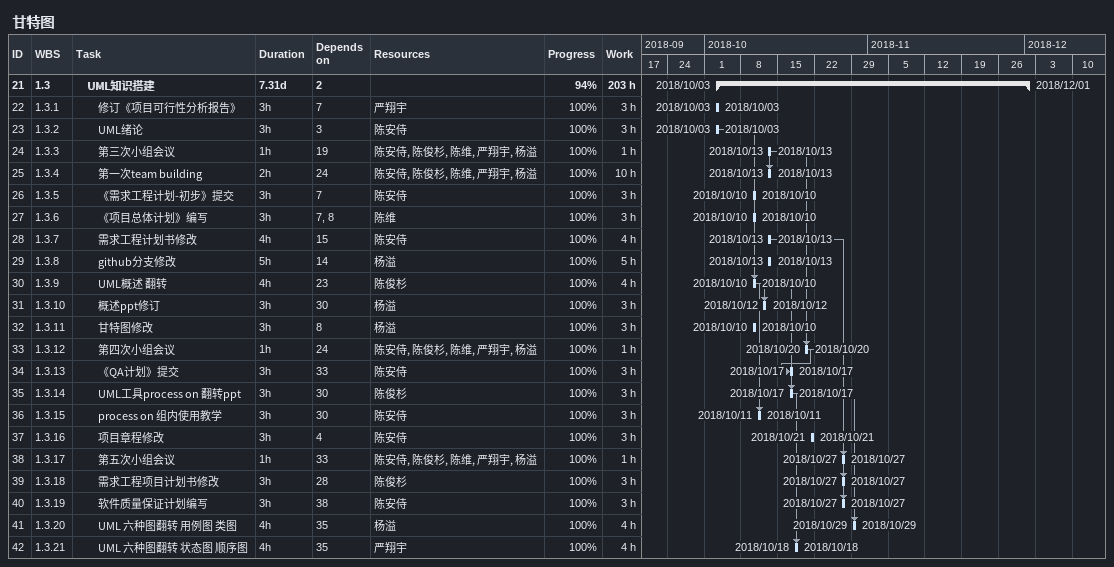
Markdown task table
甘特图

| ID | WBS | Task | Duration | Start | Finish | Predecessors | Resources | % complete | Work (h) |
|---|---|---|---|---|---|---|---|---|---|
| 21 | 1.3 | **UML知识搭建** | 7.31d | 2018-10-03 | 2018-12-01 | 2 |  | 94 | 203 |
| 22 | 1.3.1 | 修订《项目可行性分析报告》 | 3h | 2018-10-03 | 2018-10-03 | 7 | 严翔宇 | 100 | 3 |
| 23 | 1.3.2 | UML绪论 | 3h | 2018-10-03 | 2018-10-03 | 3 | 陈安侍 | 100 | 3 |
| 24 | 1.3.3 | 第三次小组会议 | 1h | 2018-10-13 | 2018-10-13 | 19 | 陈安侍, 陈俊杉, 陈维, 严翔宇, 杨溢 | 100 | 1 |
| 25 | 1.3.4 | 第一次team building | 2h | 2018-10-13 | 2018-10-13 | 24 | 陈安侍, 陈俊杉, 陈维, 严翔宇, 杨溢 | 100 | 10 |
| 26 | 1.3.5 | 《需求工程计划-初步》提交 | 3h | 2018-10-10 | 2018-10-10 | 7 | 陈安侍 | 100 | 3 |
| 27 | 1.3.6 | 《项目总体计划》编写 | 3h | 2018-10-10 | 2018-10-10 | 7, 8 | 陈维 | 100 | 3 |
| 28 | 1.3.7 | 需求工程计划书修改 | 4h | 2018-10-13 | 2018-10-13 | 15 | 陈安侍 | 100 | 4 |
| 29 | 1.3.8 | github分支修改 | 5h | 2018-10-13 | 2018-10-13 | 14 | 杨溢 | 100 | 5 |
| 30 | 1.3.9 | UML概述 翻转 | 4h | 2018-10-10 | 2018-10-10 | 23 | 陈俊杉 | 100 | 4 |
| 31 | 1.3.10 | 概述ppt修订 | 3h | 2018-10-12 | 2018-10-12 | 30 | 杨溢 | 100 | 3 |
| 32 | 1.3.11 | 甘特图修改 | 3h | 2018-10-10 | 2018-10-10 | 8 | 杨溢 | 100 | 3 |
| 33 | 1.3.12 | 第四次小组会议 | 1h | 2018-10-20 | 2018-10-20 | 24 | 陈安侍, 陈俊杉, 陈维, 严翔宇, 杨溢 | 100 | 1 |
| 34 | 1.3.13 | 《QA计划》提交 | 3h | 2018-10-17 | 2018-10-17 | 33 | 陈安侍 | 100 | 3 |
| 35 | 1.3.14 | UML工具process on 翻转ppt | 3h | 2018-10-17 | 2018-10-17 | 30 | 陈俊杉 | 100 | 3 |
| 36 | 1.3.15 | process on 组内使用教学 | 3h | 2018-10-11 | 2018-10-11 | 30 | 陈安侍 | 100 | 3 |
| 37 | 1.3.16 | 项目章程修改 | 3h | 2018-10-21 | 2018-10-21 | 4 | 陈安侍 | 100 | 3 |
| 38 | 1.3.17 | 第五次小组会议 | 1h | 2018-10-27 | 2018-10-27 | 33 | 陈安侍, 陈俊杉, 陈维, 严翔宇, 杨溢 | 100 | 1 |
| 39 | 1.3.18 | 需求工程项目计划书修改 | 3h | 2018-10-27 | 2018-10-27 | 28 | 陈俊杉 | 100 | 3 |
| 40 | 1.3.19 | 软件质量保证计划编写 | 3h | 2018-10-27 | 2018-10-27 | 38 | 陈安侍 | 100 | 3 |
| 41 | 1.3.20 | UML 六种图翻转 用例图 类图 | 4h | 2018-10-29 | 2018-10-29 | 35 | 杨溢 | 100 | 4 |
| 42 | 1.3.21 | UML 六种图翻转 状态图 顺序图 | 4h | 2018-10-18 | 2018-10-18 | 35 | 严翔宇 | 100 | 4 |
